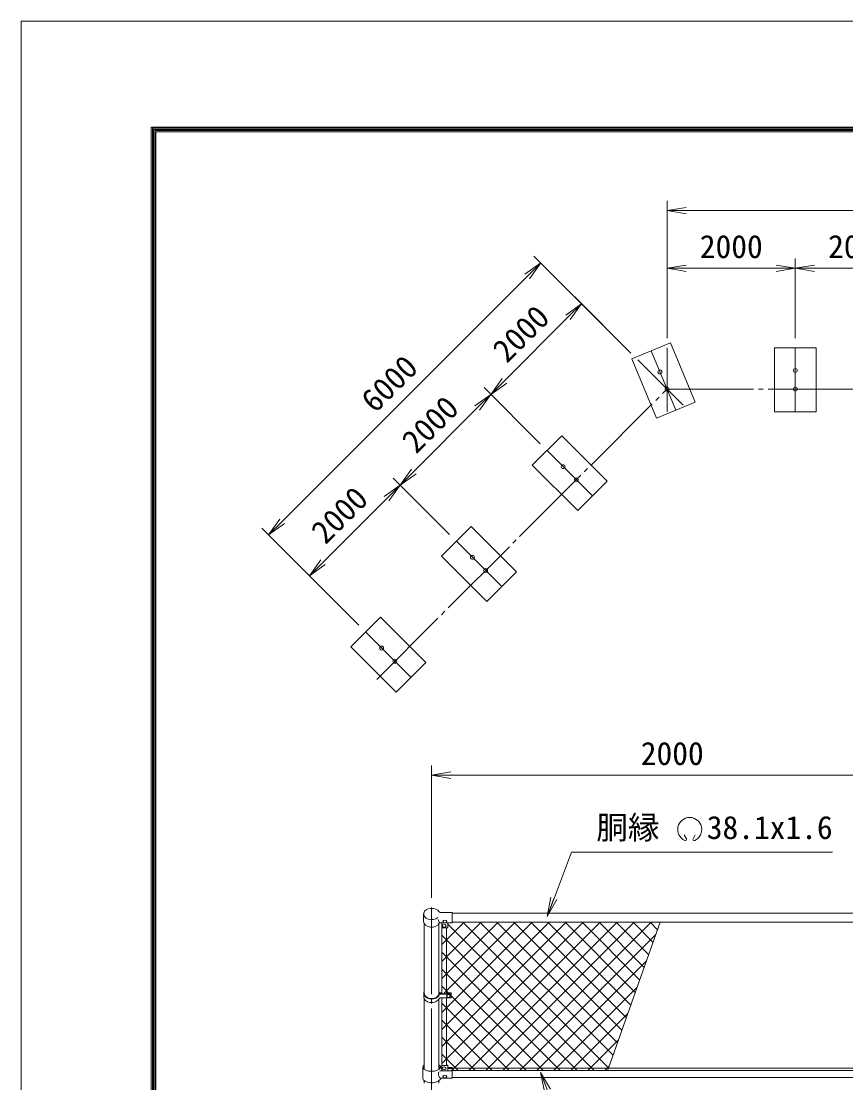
# Model space of a CAD drawing. Units: millimetres, scale not verified. Extents: x -8400 to 8400, y -5940 to 5940.
# Drawn here: x -8400 to -4972, y 1526 to 5940 of the extents above; entities that cross this region are included whole.
import ezdxf
from ezdxf.enums import TextEntityAlignment as Align

# ---------------------------------------------------------------- set-up
doc = ezdxf.new("R2010")
doc.units = ezdxf.units.MM
doc.header["$LTSCALE"] = 20
doc.linetypes.add('LONG_CHAIN', pattern=[21, 18, -1, 1, -1])
for name, color, linetype, lineweight in [('0-0_D-TTL', 7, 'Continuous', 9), ('0-3_D-STR1', 1, 'Continuous', 9), ('0-4_D-STR4', 7, 'Continuous', 9), ('0-6_D-BMK', 2, 'LONG_CHAIN', 9), ('0-7_D-STR-DIM', 7, 'Continuous', 9), ('0-8_0', 7, 'Continuous', 9), ('0-9_D-STR3', 3, 'Continuous', 9), ('0-C_D-STR-TXT', 7, 'Continuous', 9), ('0-D_D-STR2', 7, 'Continuous', 9)]:
    doc.layers.add(name, color=color, linetype=linetype, lineweight=lineweight)
doc.styles.add('ＭＳ ゴシック', font='')
doc.styles.get('ＭＳ ゴシック').set_extended_font_data('MS Gothic')

# ---------------------------------------------------------------- blocks, each defined once
blk = doc.blocks.new('_Open')
at = {"layer": '0-8_0'}
blk.add_line((-20, 3.333), (0, 0), dxfattribs=at)
blk.add_lwpolyline([(-20, -3.333), (0, 0), (-20, 0)], dxfattribs=at)

msp = doc.modelspace()

# ---------------------------------------------------------------- linework, layer by layer
at = {"layer": '0-0_D-TTL', "color": 2}
msp.add_lwpolyline([(-8399.61, 5940.02), (8400.39, 5940.02), (8400.39, -5939.98), (-8399.61, -5939.98)], close=True, dxfattribs=at)
at = {"layer": '0-0_D-TTL'}
for points in [[(-7859.61, 5500.02), (7860.39, 5500.02), (7860.39, -5499.98), (-7859.61, -5499.98)], [(-7854.61, 5495.02), (7855.39, 5495.02), (7855.39, -5494.98), (-7854.61, -5494.98)], [(-7849.61, 5490.02), (7850.39, 5490.02), (7850.39, -5489.98), (-7849.61, -5489.98)], [(-7844.61, 5485.02), (7845.39, 5485.02), (7845.39, -5484.98), (-7844.61, -5484.98)], [(-7839.61, 5480.02), (7840.39, 5480.02), (7840.39, -5479.98), (-7839.61, -5479.98)]]:
    msp.add_lwpolyline(points, close=True, dxfattribs=at)
at = {"layer": '0-3_D-STR1'}
for p, q in [((-6608.67, 2231.49), (-4778.67, 2231.49)), ((-6723.92, 1894.73), (-6723.92, 2186.11)), ((-6663.42, 1894.73), (-6663.42, 2186.11)), ((-6608.67, 2193.39), (-4778.67, 2193.39)), ((-6723.92, 1581.77), (-6723.92, 1873.72)), ((-6663.42, 1581.77), (-6663.42, 1873.72)), ((-6608.67, 1586.68), (-4778.67, 1586.68)), ((-6608.67, 1577.1), (-4778.67, 1577.1)), ((-6608.67, 1548.58), (-4778.67, 1548.58)), ((-6723.92, 1525.02), (-6723.92, 1534.18)), ((-6663.42, 1525.02), (-6663.42, 1534.18))]:
    msp.add_line(p, q, dxfattribs=at)
for centre in [(-5744.57, 4481.75), (-5181.64, 4487.63), (-5714.98, 4410.3), (-5181.64, 4410.3), (-6146.78, 4087.86), (-6092.1, 4033.18), (-6523.91, 3710.74), (-6469.23, 3656.05), (-6901.03, 3333.61), (-6846.35, 3278.93)]:
    msp.add_circle(centre, 8.07, dxfattribs=at)
at = {"layer": '0-4_D-STR4'}
for points in [[(-5598.68, 4356.01), (-5758.82, 4289.67), (-5860.87, 4536.04), (-5700.73, 4602.37)], [(-5268.31, 4315.63), (-5094.98, 4315.63), (-5094.98, 4582.3), (-5268.31, 4582.3)], [(-5963.88, 4027.52), (-6086.44, 3904.95), (-6275.01, 4093.52), (-6152.44, 4216.08)], [(-6341, 3650.4), (-6463.57, 3527.83), (-6652.13, 3716.39), (-6529.57, 3838.96)], [(-6718.13, 3273.27), (-6840.69, 3150.71), (-7029.25, 3339.27), (-6906.69, 3461.83)]]:
    msp.add_lwpolyline(points, close=True, dxfattribs=at)
at = {"layer": '0-6_D-BMK'}
for p, q in [((-5780.8, 4569.21), (-5678.75, 4322.84)), ((-5714.98, 4582.3), (-5714.98, 4315.63)), ((-5181.64, 4582.3), (-5181.64, 4315.63)), ((-5836.6, 4531.92), (-5648.04, 4343.36)), ((-6213.72, 4154.8), (-6025.16, 3966.24)), ((-6590.85, 3777.67), (-6402.29, 3589.11)), ((-6967.97, 3400.55), (-6779.41, 3211.99)), ((-6693.67, 2255.02), (-6693.67, -3169.98))]:
    msp.add_line(p, q, dxfattribs=at)
msp.add_lwpolyline([(-6921.77, 3203.5), (-5714.98, 4410.3), (-3048.31, 4410.3), (-1841.52, 3203.5)], dxfattribs=at)
at = {"layer": '0-7_D-STR-DIM'}
for p, q in [((-5714.98, 4622.3), (-5714.98, 5192.76)), ((-5634.98, 5152.76), (-3128.31, 5152.76)), ((-5864.88, 4560.21), (-6268.26, 4963.58)), ((-5714.98, 4622.3), (-5714.98, 4952.76)), ((-5181.64, 4622.3), (-5181.64, 4952.76)), ((-5181.64, 4622.3), (-5181.64, 4952.76)), ((-5634.98, 4912.76), (-5261.64, 4912.76)), ((-5101.64, 4912.76), (-4728.31, 4912.76)), ((-7314.78, 3860.5), (-6296.55, 4878.73)), ((-5864.88, 4560.21), (-6098.56, 4793.88)), ((-6390.83, 4445.04), (-6126.84, 4709.03)), ((-6242.01, 4183.08), (-6475.68, 4416.76)), ((-6242.01, 4183.08), (-6475.68, 4416.76)), ((-6767.95, 4067.92), (-6503.97, 4331.9)), ((-6619.13, 3805.96), (-6852.8, 4039.63)), ((-6619.13, 3805.96), (-6852.8, 4039.63)), ((-7145.08, 3690.79), (-6881.09, 3954.78)), ((-6996.26, 3428.84), (-7399.63, 3832.21)), ((-6996.26, 3428.84), (-7229.93, 3662.51)), ((-6693.67, 2295.02), (-6693.67, 2845.02)), ((-6613.67, 2805.02), (-4773.67, 2805.02))]:
    msp.add_line(p, q, dxfattribs=at)
at = {"layer": '0-9_D-STR3'}
for p, q in [((-6727.02, 2227.89), (-6727.02, 2196.75)), ((-6658.37, 2234.14), (-6608.67, 2234.14)), ((-6608.67, 2190.74), (-6608.67, 2234.14)), ((-6661.66, 2190.13), (-6658.67, 2190.74)), ((-6658.67, 2190.74), (-6608.67, 2190.74)), ((-6651.67, 2171.73), (-6651.67, 2190.74)), ((-6651.17, 1895.87), (-6651.17, 2170.41)), ((-6649.67, 2169.73), (-6628.67, 2169.73)), ((-6632.17, 1895.87), (-6632.17, 2169.73)), ((-6626.67, 2171.73), (-6626.67, 2190.74)), ((-6661.2, 1900.68), (-6651.17, 1900.68)), ((-6651.17, 1899.05), (-6660.87, 1899.05)), ((-6632.17, 1900.68), (-6611.67, 1900.68)), ((-6611.67, 1899.05), (-6632.17, 1899.05)), ((-6611.67, 1900.68), (-6611.67, 1879.4)), ((-6726.47, 1897.46), (-6726.47, 1882.61)), ((-6662.82, 1874.8), (-6658.27, 1878.89)), ((-6661.2, 1894.25), (-6611.67, 1894.25)), ((-6611.67, 1895.87), (-6660.87, 1895.87)), ((-6656.93, 1879.4), (-6611.67, 1879.4)), ((-6651.17, 1597.36), (-6651.17, 1879.4)), ((-6632.17, 1598.04), (-6632.17, 1879.4)), ((-6729.77, 1592.63), (-6729.77, 1543.25)), ((-6729.77, 1592.02), (-6729.77, 1543.25)), ((-6653.87, 1589.63), (-6659.87, 1597.66)), ((-6653.87, 1589.63), (-6651.67, 1589.63)), ((-6651.67, 1597.81), (-6651.67, 1575.46)), ((-6649.67, 1598.04), (-6628.67, 1598.04)), ((-6632.17, 1599.81), (-6628.67, 1599.81)), ((-6626.67, 1597.81), (-6626.67, 1575.46)), ((-6626.67, 1589.63), (-6608.67, 1589.63)), ((-6608.67, 1545.63), (-6608.67, 1589.63)), ((-6659.87, 1575.46), (-6608.67, 1575.46)), ((-6653.87, 1545.63), (-6659.87, 1537.61)), ((-6651.67, 1585.47), (-6655.67, 1585.47)), ((-6653.87, 1545.63), (-6608.67, 1545.63)), ((-6608.67, 1585.47), (-6626.67, 1585.47))]:
    msp.add_line(p, q, dxfattribs=at)
for centre, radius, start, end in [((-6658.37, 2239.14), 5, 209.57458, 270), ((-6643.92, 2207.32), 22.6, 187.65953, 225.20187), ((-6649.67, 2171.73), 2, 180, 270), ((-6628.67, 2171.73), 2, 270, 0), ((-6656.93, 1877.4), 2, 90, 131.89291), ((-6649.67, 1597.81), 2, 138.59038, 180), ((-6649.67, 1596.04), 2, 90, 180), ((-6628.67, 1597.81), 2, 0, 90), ((-6628.67, 1596.04), 2, 0, 90), ((-6646.6, 1561.59), 19.2, 151.1736, 234.22449)]:
    msp.add_arc(centre, radius, start, end, dxfattribs=at)
for centre, major_axis, ratio, start_param, end_param in [((-6693.67, 2227.89), (-33.35, 0), 0.707107, 3.5232, 8.7266286), ((-6693.67, 2196.75), (-33.35, 0), 0.707107, 6.2831853, 9.1405716), ((-6693.67, 1897.46), (-32.8, 0), 0.701717, 5.8862655, 9.2845337), ((-6693.67, 1897.46), (-30.5, 0), 0.701311, 6.1550608, 9.5529025), ((-6693.67, 1897.46), (-32.8, 0), 0.701717, 3.2818369, 3.5385125), ((-6693.67, 1882.61), (-32.8, 0), 0.701717, 6.2831853, 9.0783105), ((-6693.67, 1591.43), (-36.12, 0), 0.489413, 5.7050499, 10.0029133), ((-6693.67, 1543.84), (-36.12, 0), 0.489413, 0.0333908, 2.781222)]:
    msp.add_ellipse(centre, major_axis=major_axis, ratio=ratio, start_param=start_param, end_param=end_param, dxfattribs=at)
for centre, major_axis in [((-6641.67, 2178.38), (8, 0)), ((-6638.67, 2197.1), (8, 0)), ((-6623.67, 1886.82), (-8, 0)), ((-6641.67, 1586.02), (-8, 0)), ((-6638.67, 1552.08), (-8, 0))]:
    msp.add_ellipse(centre, major_axis=major_axis, ratio=0.707107, dxfattribs=at)
at = {"layer": '0-C_D-STR-TXT'}
for p, q in [((-5634.54, 2541.06), (-5643.75, 2557.01)), ((-5606.8, 2541.06), (-5597.58, 2557.01))]:
    msp.add_line(p, q, dxfattribs=at)
for points in [[(-5026.97, 2485.52), (-6112.75, 2485.52), (-6212.41, 2219.45)], [(-5026.97, 1227.96), (-6112.75, 1227.96), (-6239.88, 1567.35)]]:
    msp.add_lwpolyline(points, dxfattribs=at)
for centre, radius, start, end in [((-5620.67, 2579.2), 50.01, 294.32478, 245.67522), ((-5639.1, 2538.3), 5.26, 245.67522, 30), ((-5602.24, 2538.3), 5.26, 150, 294.32478)]:
    msp.add_arc(centre, radius, start, end, dxfattribs=at)
at = {"layer": '0-D_D-STR2'}
for p, q in [((-6632.17, 2120.1), (-6558.88, 2193.39)), ((-6632.17, 2049.39), (-6488.17, 2193.39)), ((-6632.17, 1978.68), (-6417.46, 2193.39)), ((-6632.17, 1837.26), (-6276.04, 2193.39)), ((-6632.17, 1766.55), (-6205.33, 2193.39)), ((-6632.17, 1695.84), (-6134.62, 2193.39)), ((-6632.17, 1625.13), (-6063.91, 2193.39)), ((-5958.01, 1588.02), (-6563.38, 2193.39)), ((-6529.2, 1586.68), (-5922.49, 2193.39)), ((-5939.48, 1640.2), (-6492.67, 2193.39)), ((-6458.49, 1586.68), (-5851.78, 2193.39)), ((-5920.94, 1692.38), (-6421.96, 2193.39)), ((-6387.78, 1586.68), (-5781.06, 2193.39)), ((-5902.41, 1744.55), (-6351.25, 2193.39)), ((-5883.88, 1796.73), (-6280.54, 2193.39)), ((-5865.35, 1848.91), (-6209.83, 2193.39)), ((-5846.82, 1901.09), (-6139.12, 2193.39)), ((-5828.28, 1953.27), (-6068.41, 2193.39)), ((-5809.75, 2005.45), (-5997.7, 2193.39)), ((-5791.22, 2057.62), (-5926.99, 2193.39)), ((-5772.69, 2109.8), (-5856.28, 2193.39)), ((-5754.16, 2161.98), (-5785.57, 2193.39)), ((-6632.17, 2120.76), (-6651.17, 2139.76)), ((-6651.17, 2101.1), (-6632.17, 2120.1)), ((-6098.1, 1586.68), (-6632.17, 2120.76)), ((-6317.06, 1586.68), (-5760.98, 2142.77)), ((-6632.17, 2050.05), (-6651.17, 2069.05)), ((-6651.17, 2030.39), (-6632.17, 2049.39)), ((-6168.81, 1586.68), (-6632.17, 2050.05)), ((-6246.35, 1586.68), (-5799.93, 2033.11)), ((-6632.17, 1979.34), (-6651.17, 1998.34)), ((-6651.17, 1959.68), (-6632.17, 1978.68)), ((-6239.52, 1586.68), (-6632.17, 1979.34)), ((-6175.64, 1586.68), (-5838.87, 1923.45)), ((-6651.17, 1879.4), (-6651.17, 1597.36)), ((-6632.17, 1837.92), (-6651.17, 1856.92)), ((-6651.17, 1818.26), (-6632.17, 1837.26)), ((-6380.94, 1586.68), (-6632.17, 1837.92)), ((-6104.93, 1586.68), (-5877.82, 1813.8)), ((-6632.17, 1767.21), (-6651.17, 1786.21)), ((-6651.17, 1747.55), (-6632.17, 1766.55)), ((-6451.65, 1586.68), (-6632.17, 1767.21)), ((-6632.17, 1696.5), (-6651.17, 1715.5)), ((-6651.17, 1676.84), (-6632.17, 1695.84)), ((-6522.36, 1586.68), (-6632.17, 1696.5)), ((-6034.22, 1586.68), (-5916.77, 1704.14)), ((-6632.17, 1625.79), (-6651.17, 1644.79)), ((-6651.17, 1606.13), (-6632.17, 1625.13)), ((-6593.07, 1586.68), (-6632.17, 1625.79)), ((-5963.51, 1586.68), (-5955.71, 1594.48)), ((-6583.48, 1577.1), (-6593.07, 1586.68)), ((-6538.78, 1577.1), (-6529.2, 1586.68)), ((-6512.77, 1577.1), (-6522.36, 1586.68)), ((-6468.07, 1577.1), (-6458.49, 1586.68)), ((-6442.06, 1577.1), (-6451.65, 1586.68)), ((-6397.36, 1577.1), (-6387.78, 1586.68)), ((-6371.35, 1577.1), (-6380.94, 1586.68)), ((-6326.65, 1577.1), (-6317.06, 1586.68)), ((-6255.94, 1577.1), (-6246.35, 1586.68)), ((-6229.93, 1577.1), (-6239.52, 1586.68)), ((-6185.23, 1577.1), (-6175.64, 1586.68)), ((-6159.22, 1577.1), (-6168.81, 1586.68)), ((-6114.52, 1577.1), (-6104.93, 1586.68)), ((-6088.51, 1577.1), (-6098.1, 1586.68)), ((-6043.81, 1577.1), (-6034.22, 1586.68)), ((-5973.1, 1577.1), (-5963.51, 1586.68))]:
    msp.add_line(p, q, dxfattribs=at)
for points in [[(-6651.17, 2170.41), (-6651.17, 1895.87), (-6632.17, 1895.87), (-6632.17, 2169.73), (-6649.67, 2169.73)], [(-6644.27, 1895.87), (-6632.17, 1907.97), (-6346.75, 2193.39)], [(-6628.67, 2169.73), (-6632.17, 2169.73), (-6632.17, 1900.68), (-6611.67, 1900.68), (-6611.67, 1879.4), (-6632.17, 1879.4), (-6632.17, 1599.81), (-6628.67, 1599.81)], [(-6608.67, 2193.39), (-6608.67, 2190.74), (-6626.67, 2190.74), (-6626.67, 2171.73)], [(-6626.67, 1597.81), (-6626.67, 1589.63), (-6608.67, 1589.63), (-6608.67, 1586.68), (-5958.48, 1586.68), (-5743, 2193.39), (-6608.67, 2193.39)], [(-6017.8, 1577.1), (-6027.38, 1586.68), (-6626.67, 2185.97)], [(-6611.13, 1575.46), (-6608.67, 1577.92), (-6599.91, 1586.68), (-5993.2, 2193.39)], [(-6624.22, 1900.68), (-6632.17, 1908.63), (-6651.17, 1927.63)], [(-6649.67, 1598.04), (-6632.17, 1598.04), (-6632.17, 1879.4), (-6651.17, 1879.4)], [(-6300.64, 1577.1), (-6310.23, 1586.68), (-6611.67, 1888.13)]]:
    msp.add_lwpolyline(points, dxfattribs=at)
for points in [[(-6608.67, 1589.63), (-6626.67, 1589.63), (-6626.67, 1585.47), (-6608.67, 1585.47), (-6608.67, 1586.68)], [(-6608.67, 1585.47), (-6626.67, 1585.47), (-6626.67, 1575.46), (-6608.67, 1575.46)], [(-5958.48, 1586.68), (-6608.67, 1586.68), (-6608.67, 1577.1), (-5961.89, 1577.1)]]:
    msp.add_lwpolyline(points, close=True, dxfattribs=at)
for centre, start, end in [((-6649.67, 2171.73), 221.40962, 270), ((-6628.67, 2171.73), 270, 0), ((-6649.67, 1596.04), 90, 138.59038), ((-6628.67, 1597.81), 0, 90)]:
    msp.add_arc(centre, 2, start, end, dxfattribs=at)

# ---------------------------------------------------------------- block references
at = {"layer": '0-7_D-STR-DIM', "xscale": 4, "yscale": 4}
for p, rotation in [((-5714.98, 5152.76), 180), ((-6239.98, 4935.3), 45), ((-5714.98, 4912.76), 180), ((-5181.64, 4912.76), 180), ((-6070.27, 4765.59), 45), ((-6447.4, 4388.47), 225), ((-6447.4, 4388.47), 45), ((-6824.52, 4011.35), 225), ((-6824.52, 4011.35), 45), ((-7371.35, 3803.93), 225), ((-7201.64, 3634.22), 225), ((-6693.67, 2805.02), 180)]:
    msp.add_blockref('_Open', p, dxfattribs=dict(at, rotation=rotation))
msp.add_blockref('_Open', (-5181.64, 4912.76), dxfattribs=at)
at = {"layer": '0-C_D-STR-TXT', "xscale": 4, "yscale": 4}
for p, rotation in [((-6213.12, 2217.57), 249.46512), ((-6240.58, 1569.22), 110.53488)]:
    msp.add_blockref('_Open', p, dxfattribs=dict(at, rotation=rotation))

# ---------------------------------------------------------------- texts
at = {"layer": '0-7_D-STR-DIM', "style": 'ＭＳ ゴシック'}
for p in [(-5578.81, 4926.26), (-5045.48, 4926.26), (-5824.17, 2818.52)]:
    msp.add_text('2000', height=96.19, dxfattribs=at).set_placement(p, align=Align.BOTTOM_LEFT)
for s, p in [('2000', (-6360.66, 4494.3)), ('6000', (-6907.84, 4286.53)), ('2000', (-6737.78, 4117.18)), ('2000', (-7114.9, 3740.05))]:
    msp.add_text(s, height=96.19, rotation=45, dxfattribs=at).set_placement(p, align=Align.BOTTOM_LEFT)
at = {"layer": '0-C_D-STR-TXT', "style": 'ＭＳ ゴシック'}
msp.add_text('胴縁 \u300038.1x1.6', height=96.19, dxfattribs=at).set_placement((-6008.87, 2510.69), align=Align.BOTTOM_LEFT)

doc.saveas('drawing.dxf')
